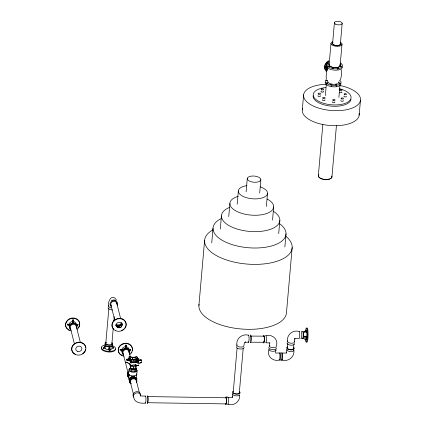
<?xml version="1.0" encoding="UTF-8"?>
<svg xmlns="http://www.w3.org/2000/svg" width="426" height="426" viewBox="0 0 426 426"><rect width="100%" height="100%" fill="white"/><g stroke="black" fill="none" stroke-linecap="round" stroke-linejoin="round"><path stroke-width="0.64" d="M137.028 360.279L137.034 359.709A0.847 0.383 5 0 0 135.692 359.352L134.797 359.688M137.236 357.483L137.241 357.366A0.847 0.383 5 0 0 136.522 356.977M136.645 381.872A3.653 3.211 -14.2 0 0 134.728 377.958A3.653 3.211 -14.2 0 0 130.063 379.561A3.653 3.211 -14.2 0 0 131.171 383.757L129.36 382.489L129.563 378.176L131.368 376.989L133.349 376.371L136.794 378.315L136.592 382.633M129.563 378.176L129.36 382.489M69.236 324.17L67.478 324.143L67.409 324.974L69.465 326.194L69.236 324.17A3.573 3.142 -14.2 0 1 72.521 321.492L72.66 319.915L73.581 319.931L73.746 322.7L72.825 322.684L72.521 321.492M73.49 320.98L73.581 319.931M76.478 326.3L76.249 324.277A3.573 3.142 -14.2 0 0 73.442 321.508L73.746 322.7M76.249 324.277L78.006 324.303L77.937 325.134L76.968 325.911M108.593 306.273C107.4 301.677 111.916 293.072 116.314 299.707M105.115 348.436L105.105 345.715L103.183 348.074L103.39 348.505L105.115 348.436A3.573 1.629 5 0 0 108.8 349.741L109.205 350.555L110.11 350.523L109.908 347.408L109.003 347.446L108.8 349.741M105.723 344.219L108.843 308.52M110.11 350.523L109.706 349.703L109.908 347.408M111.83 344.432L113.22 328.563M113.854 321.289L114.259 316.662M111.99 348.175L112.192 345.88L113.715 348.106L111.99 348.175A3.573 1.629 5 0 1 109.706 349.703M121.921 349.416L120.164 349.389L120.095 350.215L122.15 351.434L121.921 349.416A3.573 3.142 -14.2 0 1 125.207 346.732L125.345 345.161L126.266 345.172L126.431 347.941L125.51 347.93L125.207 346.732M126.176 346.221L126.266 345.172M128.577 373.022L128.881 372.755L128.466 372.75L128.162 376.222A3.914 3.44 -14.2 0 0 128.53 377.963M126.133 346.748A3.573 3.142 -14.2 0 1 128.94 349.522L130.697 349.549L130.622 350.374L129.169 351.541M130.021 360.992A4.697 2.141 5 0 1 130.095 358.383L130.122 358.106L131.277 359.895A2.838 1.294 5 0 0 131.682 361.488L133.173 361.887M128.679 373.591L129.046 375.066L128.743 378.533A3.914 3.44 -14.2 0 0 129.11 380.28M130.537 367.675L129.632 368.575L129.483 370.242L131.538 371.648L134.946 371.696L136.304 370.348L136.453 368.682L135.425 367.979M130.873 361.456L130.899 361.179A4.697 2.141 5 0 1 130.122 358.106M130.612 368.479L130.803 366.253L130.441 364.81L130.244 367.031L130.612 368.479L133.482 369.241L135.985 368.559L136.176 366.339L135.809 364.89L135.713 366.003M132.065 357.579L132.039 357.856L133.226 357.803A4.697 2.141 5 0 1 138.125 359.475L138.146 359.198A4.697 2.141 5 0 0 133.247 357.52L132.065 357.579L132.976 359.832L132.273 358.351M131.538 371.648L131.682 369.981L129.632 368.575M133.482 369.241L133.673 367.02L136.176 366.339M134.946 371.696L135.095 370.034L136.453 368.682M135.697 360.375A2.838 1.294 5 0 1 136.139 360.673L136.176 360.263L138.146 359.198L138.407 360.598A4.697 2.141 5 0 1 136.576 361.882M136.102 361.967A2.838 1.294 5 0 0 136.395 361.679L136.176 360.263A2.838 1.294 5 0 0 133.013 359.422L131.277 359.895L131.24 360.305L130.095 358.383M128.37 373.501L128.812 374.513L130.265 375.359A4.228 1.928 5 0 0 136.102 375.21L136.789 374.31L137.103 370.7M136.496 378.655L136.655 374.614M198.905 305.564L204.586 240.621M211.743 242.916L213.016 228.389M220.306 228.991L221.456 215.817M228.735 216.637L229.891 203.404M237.17 204.198L238.326 190.986M246.111 191.775L247.266 178.521M232.617 394.183L232.34 397.357L232.447 396.75L231.994 397.367L228.091 397.346M236.899 345.411C235.748 338.665 242.048 333.42 248.576 335.187M237.096 348.138L233.272 391.829A3.083 1.406 5 0 0 236.041 393.81A3.083 1.406 5 0 0 239.337 392.468M239.268 393.363L243.203 348.346M259.7 193.031L260.856 179.777A6.827 3.11 5 0 0 250.962 176.162A6.827 3.11 5 0 0 250.371 181.513A6.827 3.11 5 0 0 260.856 179.777M266.367 206.493L267.523 193.287M272.528 220.082L273.689 206.85M278.7 233.586L279.85 220.412M268.96 349.613C266.452 356.189 272.986 361.802 279.323 360.066M269.285 346.013L269.562 342.839M284.861 247.021L286.016 233.815M302.29 109.855L303.605 94.838M292.172 247.554L286.496 312.492A43.937 20.017 5 0 1 240.376 328.915A43.937 20.017 5 0 1 199.054 304.313M286.81 349.884L286.533 353.058L286.639 352.451L286.187 353.069L282.284 353.047M287.539 341.556C286.41 334.799 292.763 329.596 299.276 331.439M287.459 347.616L287.8 343.713M293.455 349.139L293.849 344.586M294.558 341.663L294.835 338.489L294.728 339.096L295.181 338.478L299.084 338.5A3.546 0.495 -89.1 0 0 299.675 334.586A3.546 0.495 -89.1 0 0 299.084 331.588M306.784 336.3L304.223 336.263L304.148 337.088L306.917 337.946L306.784 336.3A3.573 0.495 -89.1 0 0 306.661 332.152L306.688 330.15L303.994 331.684L304.1 332.115L306.661 332.152M318.339 175.789L322.828 124.477M325.357 95.552L326.38 83.885M329.101 64.811L330.97 43.447M303.552 338.393L305.974 340.007L305.959 338.526M306.555 331.721L306.688 330.15M305.974 340.007L306.113 338.436A3.573 0.495 -89.1 0 0 306.613 337.813M332.599 43.489L334.41 22.796M340.369 44.075L342.179 23.382M340.129 65.476L341.998 44.112M331.929 177.046L336.418 125.734M338.894 97.453L339.969 85.136M359.161 115.174L360.476 100.158M141.315 362.574L141.528 360.231M136.544 379.896L136.794 378.315M326.678 70.024L326.103 77.197L326.513 78.773M128.05 372.292L127.885 376.611L128.05 372.292L128.961 371.685M327.173 66.504L325.933 66.483L326.896 64.193M340.289 79.811C341.545 76.675 341.945 72.883 341.141 69.566M103.39 348.505L105.318 346.141M76.552 325.475L78.006 324.303M129.238 350.715L130.697 349.549M136.938 378.89L133.498 376.951L131.661 378.15L129.706 378.751M244.423 342.312L243.896 345.449A3.546 1.613 5 0 1 240.189 347.036A3.546 1.613 5 0 1 236.978 344.788M136.139 360.673L138.125 359.475M304.1 332.115L306.8 330.576M136.395 361.679L138.407 360.598M135.708 357.079L135.899 357.009A0.847 0.383 5 0 1 136.091 356.972M139.803 360.625L140.884 360.417A0.847 0.383 5 0 0 141.15 360.279M139.6 362.968L140.676 362.76M265.925 335.704C272.235 333.899 278.812 339.479 276.288 346.05A3.546 1.613 5 0 1 272.581 347.632A3.546 1.613 5 0 1 269.365 345.385M250.744 336.087L264.349 336.162M244.891 342.232L248.683 342.206M250.626 342.216L263.582 342.286M327.035 65.939L325.789 65.923L325.933 66.483M326.859 69.997L326.263 69.214L325.704 66.903L325.847 67.468L327.088 67.484A5.815 5.112 -14.2 0 0 326.838 70.157M118.055 327.711L117.991 326.604L118.913 326.62L119.216 327.812A3.573 3.142 -14.2 0 0 121.666 326.635M279.515 353.005C274.36 352.648 275.5 354.586 275.979 349.719A3.546 1.613 5 0 1 272.187 351.264A3.546 1.613 5 0 1 269.067 348.99M282.092 360.108C288.604 361.951 294.957 356.748 293.828 349.991A3.546 1.613 5 0 1 290.042 351.535A3.546 1.613 5 0 1 286.916 349.261M131.682 369.981L135.095 370.034M129.046 375.066L129.653 375.072M136.144 375.173L136.799 375.184M226.068 397.016L227.809 397.043M145.559 396.089L141.155 395.978M147.897 396.59L226.392 397.788M147.731 402.719L226.227 403.912M145.367 403.15C140.958 403.587 134.19 402.74 133.689 397.138A3.546 3.115 -14.2 0 1 136.624 392.894A3.546 3.115 -14.2 0 1 140.548 396.042M227.899 404.407C234.082 406.132 240.557 401.473 239.582 394.886A3.546 1.613 5 0 1 235.163 395.727A3.546 1.613 5 0 1 232.724 393.56M133.125 361.77L135.532 361.807A4.697 2.141 5 0 0 138.434 360.321L136.432 361.269A2.838 1.294 5 0 1 135.09 361.951M127.821 362.787L126.629 362.547A0.847 0.383 5 0 1 126.181 362.302M130.803 366.253L133.673 367.02M304.223 336.263L306.986 337.12M130.132 356.919L131.128 357.26M130.92 359.608L129.925 359.267A0.847 0.383 5 0 0 128.817 359.39M130.899 361.179L131.682 361.488M120.164 349.389L122.225 350.609M67.478 324.143L69.539 325.368M304.894 338.931L305.868 339.581M269.887 342.946L265.787 342.765A3.546 0.559 -89.7 0 0 266.415 338.851A3.546 0.559 -89.7 0 0 265.707 335.853M326.998 70.562L326.407 69.779L325.847 67.468M112.283 345.896L113.715 348.106M128.753 359.587L129.041 360.119M138.588 362.696L138.301 362.169A3.909 1.779 5 0 1 138.306 361.701M138.647 364.949L138.69 365.05A1.161 0.527 5 0 1 137.087 365.487L136.091 365.146A3.594 1.64 5 0 0 132.523 365.077L131.629 365.407A1.161 0.527 5 0 1 129.792 364.917L129.786 364.81A3.594 1.64 5 0 0 126.799 362.728A1.161 0.527 5 0 1 125.904 361.935M138.344 364.96L138.375 365.146A0.847 0.383 5 0 1 137.209 365.364M135.74 367.595L135.985 368.559M122.198 323.936L122.496 325.134M116.617 302.63L120.67 318.669M128.753 350.667L130.377 357.105M136.064 379.635L139.318 392.511M133.349 376.371L133.498 376.951M117.991 326.604L118.29 327.802A3.573 3.142 -14.2 0 1 117.416 327.573M128.466 372.75L128.551 373.091M110.813 304.633L114.86 320.671M123.103 353.314L127.981 372.628M130.42 382.282L133.508 394.513M76.062 325.427L80.381 342.531M70.412 328.063L74.412 343.899M136.709 373.799L136.789 374.31M130.324 362.212L130.388 362.398A0.847 0.383 5 0 0 131.677 362.654L132.571 362.324A3.909 1.779 5 0 1 136.442 362.404L137.438 362.744A0.847 0.383 5 0 0 138.61 362.526L138.328 361.887A3.909 1.779 5 0 1 139.829 360.343L140.905 360.135A0.847 0.383 5 0 0 140.734 359.459L139.621 359.24A3.909 1.779 5 0 1 137.257 357.654L137.263 357.089A0.847 0.383 5 0 0 135.921 356.732L135.026 357.063A3.909 1.779 5 0 1 131.149 356.983L130.154 356.642A0.847 0.383 5 0 0 128.987 356.961L129.27 357.494A3.909 1.779 5 0 1 127.768 359.038L126.687 359.246A0.847 0.383 5 0 0 126.863 359.922L128.05 360.167A3.909 1.779 5 0 1 130.351 361.77L130.361 362.675A0.847 0.383 5 0 0 131.65 362.931M109.003 347.446L109.205 350.555M125.345 345.161L125.51 347.93M118.913 326.62L118.976 327.727M72.66 319.915L72.825 322.684M331.705 176.06A6.827 3.11 5 0 1 325.432 179.554A6.827 3.11 5 0 1 318.435 175.411M318.776 174.868A6.827 3.11 5 0 1 318.941 174.697M331.769 176.518A6.699 3.051 5 0 1 325.917 179.511A6.699 3.051 5 0 1 318.504 176.316M339.671 85.45A28.558 13.009 5 0 1 354.964 106.825A28.558 13.009 5 0 1 308.104 102.906A28.558 13.009 5 0 1 326.135 84.321M326.454 71.637A7.412 6.518 -14.2 0 1 328.877 61.323M325.267 69.699A7.412 6.518 -14.2 0 1 328.739 60.758M359.113 113.465A28.558 13.009 5 0 1 329.841 125.494A28.558 13.009 5 0 1 302.529 108.742M326.966 70.668A5.815 5.112 -14.2 0 1 327.2 68M339.985 65.226A5.421 2.471 5 0 1 334.543 67.617A5.421 2.471 5 0 1 329.266 64.417M327.077 69.592A5.863 5.155 -14.2 0 1 327.754 67.856M326.896 70.439A5.863 5.155 -14.2 0 1 327.626 67.345M342.435 67.116A7.966 3.626 5 0 1 333.35 70.04A7.966 3.626 5 0 1 326.854 64.997M340.305 63A7.966 3.626 5 0 1 340.156 68.133A7.966 3.626 5 0 1 328.925 67.287A7.966 3.626 5 0 1 329.08 62.153M340.353 43.601A3.999 1.821 5 0 1 335.912 45.55A3.999 1.821 5 0 1 333.057 42.611M340.182 63.767A0.666 0.304 5 0 1 341.002 64.124A0.666 0.304 5 0 1 340.156 64.353M340.31 42.227A5.533 2.519 5 0 1 340.459 45.811A5.533 2.519 5 0 1 332.658 45.337A5.533 2.519 5 0 1 332.509 41.753M339.916 64.811A5.533 2.519 5 0 1 334.719 67.675A5.533 2.519 5 0 1 329.261 64.166M338.02 69.651A0.666 0.304 5 0 1 337.514 69.64M339.362 80.573A0.666 0.304 5 0 1 339.341 80.999M336.7 86.292A0.666 0.304 5 0 1 336.396 86.345M331.412 86.27A0.666 0.304 5 0 1 331.236 86.27M340.086 80.525A7.966 3.626 5 0 1 333.047 85.456A7.966 3.626 5 0 1 326.332 79.486M340.976 83.794A7.966 3.626 5 0 1 332.93 86.829A7.966 3.626 5 0 1 325.097 82.596M327.477 80.695A0.666 0.304 5 0 1 326.502 80.802A0.666 0.304 5 0 1 326.385 80.317A0.666 0.304 5 0 1 327.424 80.461M338.505 81.829A5.421 2.471 5 0 1 338.18 83.081M337.493 83.597A5.421 2.471 5 0 1 328.196 82.463M327.812 81.813A5.421 2.471 5 0 1 327.786 81.164M334.575 101.926A1.198 0.548 5 0 1 334.485 102.693A1.198 0.548 5 0 1 332.791 102.533A1.198 0.548 5 0 1 332.887 101.766M324.756 99.886A1.262 0.575 5 0 1 324.521 100.642A1.262 0.575 5 0 1 322.823 100.483A1.262 0.575 5 0 1 322.759 99.7M320.187 95.706A1.262 0.575 5 0 1 319.324 96.564A1.262 0.575 5 0 1 318.02 95.669M341.476 91.862A1.262 0.575 5 0 1 341.231 92.756A1.262 0.575 5 0 1 339.378 92.282M346.205 96.201A1.203 0.548 5 0 1 345.071 96.92A1.203 0.548 5 0 1 344.128 96.004M343.164 100.515A1.262 0.575 5 0 1 342.089 101.308A1.262 0.575 5 0 1 340.981 100.371M323.046 91.239A1.262 0.575 5 0 1 323.116 92.096A1.262 0.575 5 0 1 321.263 91.925A1.262 0.575 5 0 1 321.513 91.1M339.288 88.635A18.989 8.648 5 0 1 347.025 102.575A18.989 8.648 5 0 1 316.784 100.174A18.989 8.648 5 0 1 325.794 87.564M350.944 99.263A18.989 8.648 5 0 1 331.087 106.122A18.989 8.648 5 0 1 313.131 95.781M340.252 43.606A3.898 1.773 5 0 1 336.433 45.555A3.898 1.773 5 0 1 332.749 43.037M267.107 199.011A21.966 10.006 5 0 1 266.788 213.479A21.966 10.006 5 0 1 235.216 210.54A21.966 10.006 5 0 1 238.182 196.317M279.286 223.48A36.615 16.678 5 0 1 273.252 245.456A36.615 16.678 5 0 1 224.049 241.324A36.615 16.678 5 0 1 221.163 218.602M273.535 211.381A29.293 13.344 5 0 1 269.743 229.561A29.293 13.344 5 0 1 229.374 225.807A29.293 13.344 5 0 1 229.784 207.308M260.222 186.844A14.644 6.672 5 0 1 263.779 197.366A14.644 6.672 5 0 1 241.116 195.252A14.644 6.672 5 0 1 246.984 185.614M285.867 236.297A43.937 20.017 5 0 1 275.803 261.639A43.937 20.017 5 0 1 218.149 256.527A43.937 20.017 5 0 1 212.963 229.827M85.679 349.421A7.151 6.289 -14.2 0 1 82.601 353.585M74.971 354.065A7.151 6.289 -14.2 0 1 72.771 352.265M72.457 351.807A7.151 6.289 -14.2 0 1 76.829 342.488A7.151 6.289 -14.2 0 1 85.823 347.765M71.233 330.917A7.151 6.289 -14.2 0 1 66.286 322.28A7.151 6.289 -14.2 0 1 77.143 319.452A7.151 6.289 -14.2 0 1 77.085 329.389M69.731 326.524A3.573 3.142 -14.2 0 1 69.331 325.799M67.43 328.904A7.151 6.289 -14.2 0 1 67.478 320.208A7.151 6.289 -14.2 0 1 77.218 319.218A7.151 6.289 -14.2 0 1 78.293 327.796M69.401 330.118A7.151 6.289 -14.2 0 1 68.346 329.591M69.566 326.593A3.573 3.142 -14.2 0 1 71.179 323.685M72.926 323.084A3.573 3.142 -14.2 0 1 73.847 323.1M74.72 323.329A3.573 3.142 -14.2 0 1 76.084 324.346M76.483 325.07A3.573 3.142 -14.2 0 1 76.653 325.874M70.599 329A3.823 3.36 -14.2 0 1 71.504 323.382A3.823 3.36 -14.2 0 1 76.93 325.959M70.775 329.681A3.823 3.36 -14.2 0 1 70.279 325.16A3.823 3.36 -14.2 0 1 75.322 324.048A3.823 3.36 -14.2 0 1 76.691 328.377M70.748 328.654A3.078 2.705 -14.2 0 1 72.755 324.383A3.078 2.705 -14.2 0 1 76.297 327.429M245.637 342.057A3.078 0.485 -89.7 0 1 245.269 341.849M294.132 341.029A3.546 1.613 5 0 1 291.464 343.244A3.546 1.613 5 0 1 287.646 340.933M294.696 343.484A3.845 1.752 5 0 1 290.585 345.156A3.845 1.752 5 0 1 287.204 342.696M301.315 331.194A3.823 0.532 -89.1 0 1 301.704 336.071A3.823 0.532 -89.1 0 1 300.91 338.388M263.705 336.29A3.078 0.485 -89.7 0 1 264.312 339.495A3.078 0.485 -89.7 0 1 263.593 341.95M276.421 347.872A3.845 1.752 5 0 1 272.363 349.581A3.845 1.752 5 0 1 268.939 347.115M263.46 336.279A3.845 0.607 -89.7 0 1 264.312 336.753A3.845 0.607 -89.7 0 1 264.205 342.169A3.845 0.607 -89.7 0 1 263.353 341.695M279.323 353.154A3.546 0.495 -89.1 0 1 279.903 356.844A3.546 0.495 -89.1 0 1 279.142 359.677M281.341 352.904A3.845 0.532 -89.1 0 1 281.975 356.903A3.845 0.532 -89.1 0 1 281.149 359.975M305.58 330.975A7.151 0.996 -89.1 0 1 307.055 329.602A7.151 0.996 -89.1 0 1 306.96 340.134A7.151 0.996 -89.1 0 1 305.501 339.676M306.997 328.047A7.151 0.996 -89.1 0 1 308.046 335.715A7.151 0.996 -89.1 0 1 306.624 341.812M302.881 331.508A3.573 0.495 -89.1 0 1 303.403 335.337A3.573 0.495 -89.1 0 1 302.694 338.382M302.636 331.258A3.823 0.532 -89.1 0 1 303.2 335.358A3.823 0.532 -89.1 0 1 302.439 338.611M134.185 365.332A1.097 0.501 5 0 1 133.434 366.078A1.097 0.501 5 0 1 132.305 365.306M136.043 369.23A4.228 1.928 5 0 1 135.963 371.834A4.228 1.928 5 0 1 130.281 371.626A4.228 1.928 5 0 1 129.376 368.991M135.218 368.383A2.348 1.07 5 0 1 133.317 369.715A2.348 1.07 5 0 1 130.723 368.314M134.515 368.751A2.348 1.07 5 0 1 132.188 368.719M131.666 368.538A2.348 1.07 5 0 1 131.235 368.309M138.652 363.692A3.594 1.64 5 0 1 140.601 362.936A1.161 0.527 5 0 0 141.246 362.297M128.689 363.09A3.909 1.784 5 0 1 130.122 364.39L130.159 365.023A0.847 0.383 5 0 0 130.606 365.263M140.953 362.329A0.847 0.383 5 0 1 140.836 362.702M141.054 359.885A0.847 0.383 5 0 1 141.214 360.183M129.243 357.776A3.909 1.779 5 0 1 127.741 359.315M137.997 358.841A3.909 1.779 5 0 1 137.491 358.404M132.545 362.601A3.909 1.779 5 0 1 136.421 362.68L137.417 363.021A0.847 0.383 5 0 0 138.583 362.803M135.239 364.826A3.909 1.779 5 0 1 136.214 365.023M135.772 359.177A1.161 0.527 5 0 1 136.655 359.246M136.911 359.331A1.161 0.527 5 0 1 137.342 359.853A3.594 1.64 5 0 0 137.337 360.284M134.11 357.499A3.909 1.779 5 0 1 132.103 357.462M131.442 365.279A0.847 0.383 5 0 1 130.819 365.306M128.897 360.747A3.909 1.779 5 0 0 128.029 360.444L126.836 360.199A0.847 0.383 5 0 1 126.33 359.858M126.336 359.757A0.847 0.383 5 0 1 126.666 359.523M128.902 359.123A1.161 0.527 5 0 1 130.047 359.145M128.961 357.238A0.847 0.383 5 0 1 129.296 356.908M131.203 361.599A2.838 1.294 5 0 1 130.931 361.264M130.846 360.923A2.838 1.294 5 0 1 130.947 360.593M128.066 374.752A3.525 3.099 -14.2 0 1 127.848 373.16M128.093 372.361A3.525 3.099 -14.2 0 1 128.556 371.637M128.455 376.643A3.653 3.211 -14.2 0 1 128.311 374.177M127.965 374.481A3.525 3.099 -14.2 0 1 127.976 373.666M127.869 374.699A3.653 3.211 -14.2 0 1 128.018 373.022M130.819 377.649A3.131 2.753 -14.2 0 1 132.257 376.93M133.865 376.93A3.131 2.753 -14.2 0 1 134.595 377.207M130.835 383.794A3.525 3.099 -14.2 0 1 132.502 378.506A3.525 3.099 -14.2 0 1 136.714 382.159M130.707 383.288A3.525 3.099 -14.2 0 1 132.374 378A3.525 3.099 -14.2 0 1 136.586 381.653M129.366 380.61A3.653 3.211 -14.2 0 1 129.509 378.932M129.941 378.155A3.653 3.211 -14.2 0 1 135.686 377.574M130.01 381.685A3.286 2.891 -14.2 0 1 130.143 380.178M134.312 378.176A3.286 2.891 -14.2 0 1 135.074 378.48M135.708 378.954A3.286 2.891 -14.2 0 1 136.432 380.274M130.681 382.958A3.078 2.705 -14.2 0 1 133.003 378.799A3.078 2.705 -14.2 0 1 136.288 382.074M112.965 345.875A7.151 3.259 5 0 1 113.252 350.838A7.151 3.259 5 0 1 102.538 349.512A7.151 3.259 5 0 1 105.355 344.932M115.483 348.91A7.151 3.259 5 0 1 108.167 351.998A7.151 3.259 5 0 1 101.351 347.733M112.23 345.534A3.573 1.629 5 0 1 108.603 346.652A3.573 1.629 5 0 1 105.169 344.943M112.299 344.442A3.823 1.741 5 0 1 109.115 346.578A3.823 1.741 5 0 1 104.972 344.272M111.942 342.696A3.823 1.741 5 0 1 111.335 344.996A3.823 1.741 5 0 1 106.186 344.565A3.823 1.741 5 0 1 105.898 342.19M111.9 343.574A3.078 1.4 5 0 1 108.752 344.9A3.078 1.4 5 0 1 105.824 343.063M106.053 342.728A3.078 1.4 5 0 1 106.473 342.445M111.292 300.831A3.546 3.115 -14.2 0 1 112.491 300.17M112.933 300.042A3.546 3.115 -14.2 0 1 114.754 300.069M115.174 300.208A3.546 3.115 -14.2 0 1 116.255 300.91M111.138 307.822A3.546 1.613 5 0 1 108.699 305.655M111.49 305.943A3.083 2.71 -14.2 0 1 112.869 301.496A3.083 2.71 -14.2 0 1 116.873 304.084M110.92 306.406A3.845 3.381 -14.2 0 1 110.984 301.917A3.845 3.381 -14.2 0 1 115.978 301.118A3.845 3.381 -14.2 0 1 117.219 305.399M112.389 309.92A3.845 1.752 5 0 1 108.252 307.412M113.071 328.441A7.151 6.289 -14.2 0 1 117.73 318.51A7.151 6.289 -14.2 0 1 125.979 325.602M125.824 326.146A7.151 6.289 -14.2 0 1 124.701 328.169M123.875 329.032A7.151 6.289 -14.2 0 1 122.901 329.767M122.368 330.075A7.151 6.289 -14.2 0 1 121.224 330.571M122.097 323.536A3.573 3.142 -14.2 0 1 119.275 326.146A3.573 3.142 -14.2 0 1 115.648 324.958M121.98 324.308A3.823 3.36 -14.2 0 1 119.77 326.114M118.795 326.327A3.823 3.36 -14.2 0 1 117.81 326.311M116.873 326.066A3.823 3.36 -14.2 0 1 116.058 325.613M121.804 323.627A3.823 3.36 -14.2 0 1 115.883 324.932M121.41 322.679A3.078 2.705 -14.2 0 1 116.378 324.41M282.092 353.197A3.546 0.495 -89.1 0 1 282.672 356.887A3.546 0.495 -89.1 0 1 281.911 359.72M293.152 347.621A3.078 1.4 5 0 1 290.836 349.544A3.078 1.4 5 0 1 287.529 347.536M280.052 352.882A3.845 0.532 -89.1 0 1 280.697 356.131A3.845 0.532 -89.1 0 1 280.052 360.375M293.823 347.494A3.845 1.752 5 0 1 292.768 349.687A3.845 1.752 5 0 1 287.731 349.155A3.845 1.752 5 0 1 287.47 346.828M227.899 397.495A3.546 0.495 -89.1 0 1 228.48 401.185A3.546 0.495 -89.1 0 1 227.718 404.018M225.881 397.911A3.078 0.426 -89.1 0 1 226.387 401.116A3.078 0.426 -89.1 0 1 225.727 403.571M239.63 391.792A3.845 1.752 5 0 1 238.576 393.986A3.845 1.752 5 0 1 233.539 393.454A3.845 1.752 5 0 1 233.278 391.121M225.663 397.9A3.845 0.532 -89.1 0 1 226.366 398.012A3.845 0.532 -89.1 0 1 226.371 403.049A3.845 0.532 -89.1 0 1 225.668 404.253M248.358 335.337A3.546 0.559 -89.7 0 1 249.061 339.032A3.546 0.559 -89.7 0 1 248.23 341.865M250.77 335.997A3.083 0.485 -89.7 0 1 250.829 341.093M250.371 335.065A3.845 0.607 -89.7 0 1 251.132 339.069A3.845 0.607 -89.7 0 1 250.232 342.137M244.034 347.27A3.845 1.752 5 0 1 240.014 348.99A3.845 1.752 5 0 1 236.531 346.551M123.918 356.157A7.151 6.289 -14.2 0 1 118.971 347.525A7.151 6.289 -14.2 0 1 129.834 344.693A7.151 6.289 -14.2 0 1 129.77 354.634M122.086 355.359A7.151 6.289 -14.2 0 1 118.721 347.531A7.151 6.289 -14.2 0 1 127.385 343.372A7.151 6.289 -14.2 0 1 132.257 350.476M131.639 352.068A7.151 6.289 -14.2 0 1 130.984 353.042M122.422 352.637A3.573 3.142 -14.2 0 1 122.326 351.008M122.635 350.215A3.573 3.142 -14.2 0 1 125.611 348.33M126.533 348.34A3.573 3.142 -14.2 0 1 128.167 348.995M128.774 349.592A3.573 3.142 -14.2 0 1 129.169 350.31M123.284 354.24A3.823 3.36 -14.2 0 1 124.19 348.622A3.823 3.36 -14.2 0 1 129.616 351.205M123.46 354.922A3.823 3.36 -14.2 0 1 122.965 350.401A3.823 3.36 -14.2 0 1 128.008 349.293A3.823 3.36 -14.2 0 1 129.382 353.623M123.093 353.271A3.078 2.705 -14.2 0 1 125.835 349.56A3.078 2.705 -14.2 0 1 128.987 352.675M145.367 396.239A3.546 0.495 -89.1 0 1 145.953 399.929A3.546 0.495 -89.1 0 1 145.191 402.762M147.577 396.579A3.083 0.431 -89.1 0 1 147.928 399.316A3.083 0.431 -89.1 0 1 147.582 402.591M147.391 395.983A3.845 0.532 -89.1 0 1 148.024 399.987A3.845 0.532 -89.1 0 1 147.199 403.06M133.599 397.069A3.845 3.381 -14.2 0 1 136.347 391.686A3.845 3.381 -14.2 0 1 140.394 395.978M121.623 322.924A3.078 2.705 -14.2 0 1 119.52 325.416A3.078 2.705 -14.2 0 1 116.255 324.772M328.414 66.392A0.666 0.304 5 0 0 329.527 66.344A0.666 0.304 5 0 0 328.728 65.908A0.666 0.304 5 0 0 328.414 66.392M327.823 64.065A0.666 0.304 5 0 0 328.936 64.017A0.666 0.304 5 0 0 328.142 63.586A0.666 0.304 5 0 0 327.823 64.065M337.339 68.165A0.666 0.304 5 0 0 338.452 68.117A0.666 0.304 5 0 0 337.658 67.686A0.666 0.304 5 0 0 337.339 68.165M340.454 66.573A0.666 0.304 5 0 0 341.567 66.525A0.666 0.304 5 0 0 340.768 66.094A0.666 0.304 5 0 0 340.454 66.573M332.355 68.091A0.666 0.304 5 0 0 333.467 68.043A0.666 0.304 5 0 0 332.674 67.606A0.666 0.304 5 0 0 332.355 68.091M338.995 83.256A0.666 0.304 5 0 0 340.108 83.203A0.666 0.304 5 0 0 339.309 82.772A0.666 0.304 5 0 0 338.995 83.256M335.88 84.843A0.666 0.304 5 0 0 336.993 84.795A0.666 0.304 5 0 0 336.199 84.364A0.666 0.304 5 0 0 335.88 84.843M330.895 84.769A0.666 0.304 5 0 0 332.008 84.721A0.666 0.304 5 0 0 331.215 84.284A0.666 0.304 5 0 0 330.895 84.769M326.955 83.07A0.666 0.304 5 0 0 328.068 83.022A0.666 0.304 5 0 0 327.269 82.585A0.666 0.304 5 0 0 326.955 83.07M333.228 100.403A1.198 0.548 5 0 0 335.076 100.105A1.198 0.548 5 0 0 333.34 99.46A1.198 0.548 5 0 0 333.228 100.403M323.1 98.284A1.262 0.575 5 0 0 325.155 98.092A1.262 0.575 5 0 0 323.494 97.325A1.262 0.575 5 0 0 323.1 98.284M318.589 94.135A1.262 0.575 5 0 0 320.618 93.906A1.262 0.575 5 0 0 318.909 93.172A1.262 0.575 5 0 0 318.589 94.135M339.905 90.323A1.262 0.575 5 0 0 342.009 90.2A1.262 0.575 5 0 0 340.449 89.391A1.262 0.575 5 0 0 339.905 90.323M344.671 94.551A1.203 0.548 5 0 0 346.53 94.247A1.203 0.548 5 0 0 344.788 93.603A1.203 0.548 5 0 0 344.671 94.551M341.391 98.837A1.262 0.575 5 0 0 343.494 98.72A1.262 0.575 5 0 0 341.94 97.911A1.262 0.575 5 0 0 341.391 98.837M321.614 89.764A1.262 0.575 5 0 0 323.669 89.572A1.262 0.575 5 0 0 322.003 88.81A1.262 0.575 5 0 0 321.614 89.764M335.512 24.138A3.898 1.773 5 0 0 342.03 23.835A3.898 1.773 5 0 0 337.339 21.3A3.898 1.773 5 0 0 335.512 24.138M75.594 354.65A7.151 6.289 -14.2 0 0 85.908 348.111A7.151 6.289 -14.2 0 0 74.944 343.729A7.151 6.289 -14.2 0 0 75.594 354.65M77.431 351.333A3.078 2.705 -14.2 0 0 81.867 348.521A3.078 2.705 -14.2 0 0 77.154 346.636A3.078 2.705 -14.2 0 0 77.431 351.333M133.12 360.364A1.097 0.501 5 0 0 134.877 360.167A1.097 0.501 5 0 0 133.391 359.528A1.097 0.501 5 0 0 133.12 360.364M115.888 330.826A7.151 6.289 -14.2 0 0 126.208 324.287A7.151 6.289 -14.2 0 0 115.244 319.91A7.151 6.289 -14.2 0 0 115.888 330.826M117.725 327.509A3.078 2.705 -14.2 0 0 122.166 324.697A3.078 2.705 -14.2 0 0 117.448 322.817A3.078 2.705 -14.2 0 0 117.725 327.509"/></g></svg>
